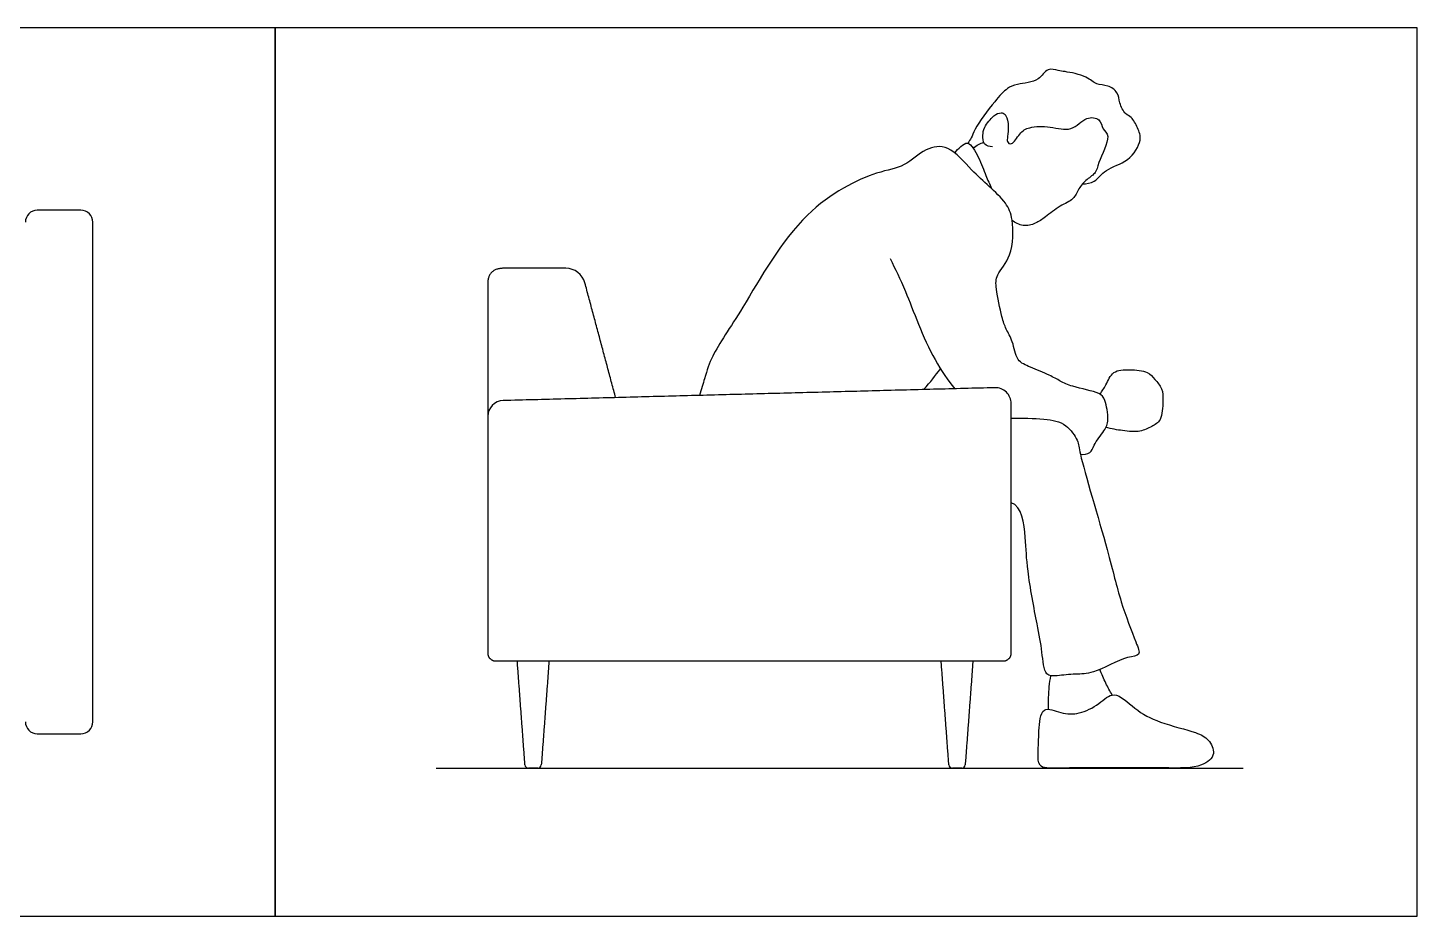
# Model space of a CAD drawing. Header units: millimetres. Extents: x 0 to 36.1, y -0.4 to 14.5.
# Drawn here: x 4.481 to 6.706, y 2.165 to 3.588 of the extents above; entities that cross this region are included whole.
import ezdxf

# ---------------------------------------------------------------- set-up
doc = ezdxf.new("R2010")
doc.units = ezdxf.units.MM
for name, color, linetype, true_color in [('AG-DIAGRAM', 7, 'Continuous', 0xfecc66), ('AG-FURNITURE', 7, 'Continuous', 0x66ccff), ('AG-PEOPLE', 7, 'Continuous', 0xfc6666), ('X-VPRT', 6, 'Continuous', 0xff00ff)]:
    doc.layers.add(name, color=color, linetype=linetype, true_color=true_color)

msp = doc.modelspace()

# ---------------------------------------------------------------- linework, layer by layer
at = {"layer": 'AG-DIAGRAM'}
msp.add_line((5.1348, 2.4026), (6.4273, 2.4026), dxfattribs=at)
at = {"layer": 'AG-FURNITURE'}
for p, q in [((5.2649, 2.574), (5.3157, 2.574)), ((5.9436, 2.574), (5.9944, 2.574))]:
    msp.add_line(p, q, dxfattribs=at)
for centre, radius, start, end in [((4.4964, 3.2766), 0.0191, 90, 180), ((4.5662, 3.2766), 0.0191, 0, 90), ((5.3426, 3.1711), 0.0316, 15, 90), ((6.0304, 2.9861), 0.0254, 0, 91.4969), ((5.243, 2.9655), 0.0254, 91.4969, 180), ((4.4964, 2.4765), 0.0191, 180, 270), ((4.5662, 2.4765), 0.0191, 270, 0), ((5.2828, 2.4082), 0.00558, 184.2364, 270), ((5.2978, 2.4082), 0.00558, 270, 355.7636), ((5.9615, 2.4082), 0.00558, 184.2364, 270), ((5.9765, 2.4082), 0.00558, 270, 355.7636)]:
    msp.add_arc(centre, radius, start, end, dxfattribs=at)
for points in [[(4.5662, 3.2957), (4.5313, 3.2957), (4.4964, 3.2957)], [(4.5853, 2.4765), (4.5853, 2.8766), (4.5853, 3.2766)], [(5.243, 3.2027), (5.2176, 3.2027), (5.2176, 3.1773)], [(5.3426, 3.2027), (5.2928, 3.2027), (5.243, 3.2027)], [(5.2176, 3.1773), (5.2176, 3.0884), (5.2176, 2.9655)], [(5.4224, 2.9956), (5.3978, 3.0874), (5.3732, 3.1793)], [(6.0298, 3.0115), (5.6361, 3.0012), (5.2424, 2.9909)], [(6.0558, 2.5867), (6.0558, 2.7864), (6.0558, 2.9861)], [(5.2176, 2.9655), (5.2176, 2.7761), (5.2176, 2.5867)], [(5.2303, 2.574), (5.6367, 2.574), (6.0431, 2.574)], [(5.2772, 2.4078), (5.2711, 2.4909), (5.2649, 2.574)], [(5.3157, 2.574), (5.3096, 2.4909), (5.3034, 2.4078)], [(5.9559, 2.4078), (5.9498, 2.4909), (5.9436, 2.574)], [(5.9944, 2.574), (5.9883, 2.4909), (5.9821, 2.4078)], [(4.4964, 2.4575), (4.5313, 2.4575), (4.5662, 2.4575)]]:
    msp.add_open_spline(points, degree=2, dxfattribs=at)
for points, weights in [([(5.2176, 2.5867), (5.2176, 2.574), (5.2303, 2.574)], [1, 0.707106781186, 1]), ([(6.0431, 2.574), (6.0558, 2.574), (6.0558, 2.5867)], [1, 0.707106781187, 1])]:
    msp.add_rational_spline(points, weights, degree=2, dxfattribs=at)
for points in [[(5.2978, 2.4026), (5.2941, 2.4026), (5.2903, 2.4026), (5.2866, 2.4026), (5.2828, 2.4026)], [(5.9765, 2.4026), (5.9728, 2.4026), (5.969, 2.4026), (5.9653, 2.4026), (5.9615, 2.4026)]]:
    msp.add_open_spline(points, degree=2, knots=[-0.0246663, -0.0246663, -0.0246663, 0, 0, 0.0246663, 0.0246663, 0.0246663], dxfattribs=at)
at = {"layer": 'AG-PEOPLE'}
for points, knots in [([(6.17, 3.3379), (6.1764, 3.3381), (6.1909, 3.3394), (6.2064, 3.3635), (6.2447, 3.3717), (6.2663, 3.4076), (6.2587, 3.4269), (6.2492, 3.4457), (6.2377, 3.4487), (6.2283, 3.4677), (6.2277, 3.4847), (6.2107, 3.4965), (6.1912, 3.4959), (6.1774, 3.5111), (6.1418, 3.5179), (6.132, 3.5187), (6.1119, 3.5251), (6.1015, 3.5008), (6.0654, 3.4985), (6.0485, 3.4913), (6.0289, 3.4701), (5.9965, 3.4268), (5.9927, 3.4119), (5.9882, 3.4056), (5.9862, 3.4029)], [0, 0, 0, 0, 1.11804, 2.419817, 3.998029, 5.551961, 6.689177, 7.817143, 8.65871, 9.788852, 10.831951, 11.924795, 13.006955, 14.154608, 15.654004, 16.510591, 17.544304, 18.737088, 20.221729, 21.295826, 22.676097, 24.555284, 25.550284, 26.368335, 26.368335, 26.368335, 26.368335]), ([(6.0256, 3.397), (6.0211, 3.3973), (6.0103, 3.4003), (6.0103, 3.4162), (6.0115, 3.4289), (6.0274, 3.4476), (6.0388, 3.4533), (6.0485, 3.4497), (6.0509, 3.4346)], [0, 0, 0, 0, 1.150105, 2.291799, 3.423209, 4.928765, 6.037258, 7.076627, 7.076627, 7.076627, 7.076627]), ([(6.0509, 3.4346), (6.0514, 3.4148), (6.0465, 3.4052), (6.0583, 3.3987), (6.0688, 3.4201), (6.0851, 3.4299), (6.1185, 3.4307), (6.1527, 3.4199), (6.1742, 3.4462), (6.1991, 3.4433), (6.2013, 3.4245), (6.2172, 3.4149), (6.1939, 3.3719), (6.1928, 3.3553), (6.1764, 3.3454), (6.163, 3.3305), (6.1564, 3.312), (6.1331, 3.3032), (6.111, 3.2848), (6.0953, 3.2741), (6.0746, 3.2685), (6.0621, 3.2755), (6.0571, 3.2798)], [0, 0, 0, 0, 1.010946, 1.743715, 2.965882, 4.146962, 5.696753, 7.262423, 8.747845, 9.936633, 11.015927, 12.038225, 13.835549, 14.95535, 16.074694, 17.289846, 18.444186, 19.766309, 21.224003, 22.413173, 23.618411, 24.826206, 24.826206, 24.826206, 24.826206]), ([(5.9953, 3.3946), (5.9977, 3.3971), (6.0034, 3.4014), (6.0089, 3.4036), (6.0117, 3.4045)], [0, 0, 0, 0, 0.643312, 1.231698, 1.231698, 1.231698, 1.231698]), ([(6.1666, 2.9049), (6.1718, 2.9042), (6.1843, 2.906), (6.1873, 2.9206), (6.2053, 2.9428), (6.2132, 2.9593), (6.2065, 2.9924), (6.1978, 3.0045), (6.1535, 3.0126), (6.1346, 3.0218), (6.1165, 3.0323), (6.0868, 3.0444), (6.0631, 3.0537), (6.0595, 3.0858), (6.0468, 3.1055), (6.0406, 3.125), (6.0308, 3.1697), (6.031, 3.1934), (6.0596, 3.2223), (6.0595, 3.2806), (6.0487, 3.3076), (6.0197, 3.3349), (5.9923, 3.3589), (5.9574, 3.4014), (5.9171, 3.3962), (5.8849, 3.3634), (5.8359, 3.3584), (5.7142, 3.2969), (5.6311, 3.1438), (5.5758, 3.0643), (5.5675, 3.0351), (5.5595, 3.009), (5.5566, 2.9991)], [0, 0, 0, 0, 0.780868, 1.50986, 2.555546, 3.421767, 4.528235, 5.281812, 6.580946, 7.512114, 8.405525, 9.536037, 10.496187, 11.572705, 12.520596, 13.428574, 14.761568, 15.705446, 16.919979, 18.399791, 19.468933, 20.679705, 21.9183, 23.337189, 24.50777, 25.797122, 27.147972, 29.404629, 32.069266, 33.969299, 35.202226, 35.867298, 35.867298, 35.867298, 35.867298]), ([(5.9658, 3.3873), (5.9682, 3.3912), (5.9746, 3.3971), (5.9879, 3.4086), (6.0049, 3.3792), (6.0148, 3.3517), (6.0211, 3.3375), (6.0241, 3.3306)], [0, 0, 0, 0, 0.738109, 1.433346, 2.481497, 3.599559, 4.542066, 4.542066, 4.542066, 4.542066]), ([(5.8619, 3.2185), (5.8703, 3.201), (5.8884, 3.1662), (5.9217, 3.0695), (5.955, 3.0228), (5.9653, 3.0098)], [0, 0, 0, 0, 1.516131, 3.679473, 4.780342, 4.780342, 4.780342, 4.780342]), ([(6.198, 3.001), (6.2011, 3.0061), (6.208, 3.0154), (6.2176, 3.0401), (6.2455, 3.0408), (6.2749, 3.0388), (6.2854, 3.0249), (6.299, 3.0101), (6.2985, 2.9904), (6.2978, 2.9585), (6.2806, 2.9494), (6.2616, 2.9399), (6.2375, 2.9419), (6.2163, 2.9456), (6.2072, 2.9479)], [0, 0, 0, 0, 0.837946, 1.794307, 2.803933, 3.862796, 4.665402, 5.518836, 6.403287, 7.486505, 8.313548, 9.204404, 10.25717, 11.065525, 11.065525, 11.065525, 11.065525]), ([(6.0558, 2.9629), (6.0733, 2.9626), (6.1104, 2.9627), (6.1439, 2.9553), (6.1641, 2.9261), (6.1643, 2.9038), (6.2128, 2.7466), (6.2283, 2.6743), (6.2536, 2.6081), (6.2647, 2.5816), (6.2388, 2.5821), (6.1876, 2.5526), (6.16, 2.5536), (6.1304, 2.5504), (6.108, 2.5485), (6.1056, 2.5923), (6.0971, 2.6324), (6.0805, 2.7214), (6.0792, 2.7697), (6.0731, 2.8217), (6.0558, 2.8274)], [8.115195, 8.115195, 8.115195, 8.115195, 9.389488, 10.594713, 11.674905, 12.625662, 15.120861, 16.970153, 18.611214, 19.499358, 20.356576, 21.882581, 22.947078, 24.024261, 24.837453, 26.021708, 27.369976, 29.205892, 30.723489, 32.471192, 32.471192, 32.471192, 32.471192]), ([(6.2176, 2.5195), (6.2139, 2.5256), (6.207, 2.5381), (6.2006, 2.553), (6.1979, 2.5606)], [0, 0, 0, 0, 0.918651, 1.894904, 1.894904, 1.894904, 1.894904]), ([(6.1157, 2.4966), (6.1151, 2.5086), (6.1163, 2.5326), (6.1182, 2.5443), (6.1193, 2.5501)], [0, 0, 0, 0, 1.188418, 2.026243, 2.026243, 2.026243, 2.026243]), ([(6.1089, 2.4953), (6.102, 2.4909), (6.0998, 2.4597), (6.099, 2.4289), (6.0983, 2.4016), (6.1383, 2.4031), (6.2972, 2.4032), (6.3588, 2.4018), (6.3853, 2.4237), (6.372, 2.4499), (6.3509, 2.4609), (6.2921, 2.4745), (6.2549, 2.4949), (6.2208, 2.5291), (6.1965, 2.5039), (6.1651, 2.4881), (6.1367, 2.4891), (6.115, 2.4991), (6.1089, 2.4953)], [0, 0, 0, 0, 1.160561, 2.344336, 3.224004, 4.334027, 6.880536, 8.455886, 9.536448, 10.504819, 11.467741, 12.988646, 14.343786, 15.586756, 16.635977, 17.809222, 18.884704, 19.910602, 19.910602, 19.910602, 19.910602])]:
    msp.add_open_spline(points, degree=3, knots=knots, dxfattribs=at)
msp.add_open_spline([(5.9154, 3.0085), (5.9272, 3.0213), (5.9337, 3.0303), (5.9424, 3.042)], degree=3, dxfattribs=at)
at = {"layer": 'X-VPRT'}
for points in [[(0.0432, 3.5878), (0.0432, 2.1654), (4.877, 2.1654), (4.877, 3.5878)], [(4.877, 3.5878), (4.877, 2.1654), (6.7058, 2.1654), (6.7058, 3.5878)]]:
    msp.add_lwpolyline(points, close=True, dxfattribs=at)

doc.saveas('drawing.dxf')
